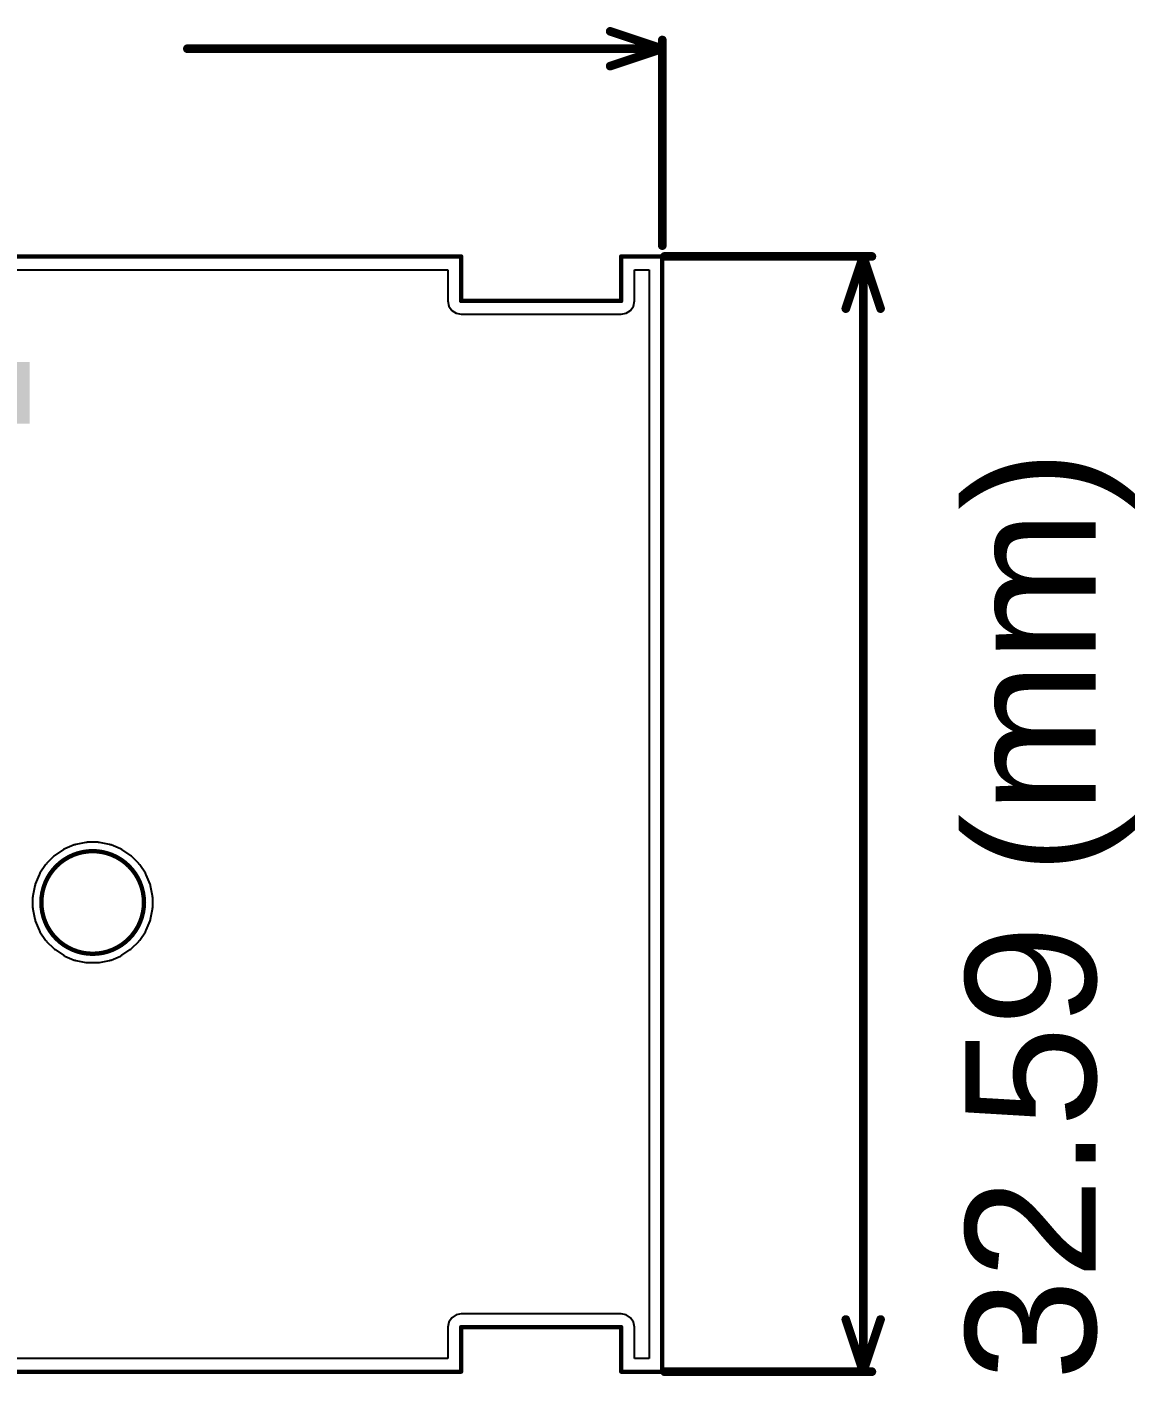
# Model space of a CAD drawing. Header units: inches. Extents: x -1 to 9.6, y 0 to 3.9.
# Drawn here: x 1.712 to 2.987, y -0.005 to 1.547 of the extents above; entities that cross this region are included whole.
import ezdxf

# ---------------------------------------------------------------- set-up
doc = ezdxf.new("R2010")
doc.units = ezdxf.units.IN
doc.header["$MEASUREMENT"] = 0
for name, color, linetype in [('Board Outline', 216, 'Continuous'), ('Bottom Layer', 5, 'Continuous'), ('Dimensions', 6, 'Continuous'), ('Multi-Layer', 9, 'Continuous'), ('Top Layer', 1, 'Continuous'), ('Top Overlay', 2, 'Continuous'), ('Top Paste', 8, 'Continuous'), ('Top Solder', 216, 'Continuous')]:
    doc.layers.add(name, color=color, linetype=linetype)
doc.styles.add('Arial', font='', dxfattribs={"height": 0.2})
doc.styles.get('Arial').set_extended_font_data('Arial')

# ---------------------------------------------------------------- blocks, each defined once
blk = doc.blocks.new('RVT1A101M0605_48')
at = {"layer": 'Top Layer'}
for points in [[(-0.1791, 0.0315), (-0.0413, 0.0315), (-0.0413, -0.0315), (-0.1791, -0.0315)], [(0.0413, 0.0315), (0.1791, 0.0315), (0.1791, -0.0315), (0.0413, -0.0315)]]:
    blk.add_hatch(color=1, dxfattribs=at).paths.add_polyline_path(points)
at = {"layer": 'Top Paste'}
for points in [[(-0.1791, 0.0315), (-0.0413, 0.0315), (-0.0413, -0.0315), (-0.1791, -0.0315)], [(0.0413, 0.0315), (0.1791, 0.0315), (0.1791, -0.0315), (0.0413, -0.0315)]]:
    blk.add_hatch(color=8, dxfattribs=at).paths.add_polyline_path(points)
at = {"layer": 'Top Solder'}
for points in [[(-0.1831, 0.0355), (-0.0373, 0.0355), (-0.0373, -0.0355), (-0.1831, -0.0355)], [(0.0373, 0.0355), (0.1831, 0.0355), (0.1831, -0.0355), (0.0373, -0.0355)]]:
    blk.add_hatch(color=216, dxfattribs=at).paths.add_polyline_path(points)
at = {"layer": 'Top Overlay'}
for points in [[(-0.13, 0.072, 0.005, 0.005, 0), (-0.07, 0.132, 0.005, 0.005, 0)], [(-0.07, 0.132, 0.005, 0.005, 0), (0.129, 0.132, 0.005, 0.005, 0)], [(0.129, 0.04, 0.005, 0.005, 0), (0.129, 0.132, 0.005, 0.005, 0)], [(-0.157, 0.0425, 0.005, 0.005, 0), (-0.157, 0.0715, 0.005, 0.005, 0)], [(-0.13, 0.043, 0.005, 0.005, 0), (-0.13, 0.072, 0.005, 0.005, 0)], [(-0.1715, 0.057, 0.005, 0.005, 0), (-0.1425, 0.057, 0.005, 0.005, 0)], [(-0.13, -0.072, 0.005, 0.005, 0), (-0.13, -0.043, 0.005, 0.005, 0)], [(0.129, -0.132, 0.005, 0.005, 0), (0.129, -0.04, 0.005, 0.005, 0)], [(-0.13, -0.072, 0.005, 0.005, 0), (-0.07, -0.132, 0.005, 0.005, 0)], [(-0.07, -0.132, 0.005, 0.005, 0), (0.129, -0.132, 0.005, 0.005, 0)]]:
    blk.add_lwpolyline(points, format="xyseb", dxfattribs=at)
for points in [[(-0.0712, 0.132, 0.0025, 0.0025, 1), (-0.0688, 0.132, 0.0025, 0.0025, 1)], [(-0.0712, 0.132, 0.0025, 0.0025, 1), (-0.0688, 0.132, 0.0025, 0.0025, 1)], [(0.1278, 0.132, 0.0025, 0.0025, 1), (0.1303, 0.132, 0.0025, 0.0025, 1)], [(0.1278, 0.132, 0.0025, 0.0025, 1), (0.1303, 0.132, 0.0025, 0.0025, 1)], [(-0.1583, 0.0715, 0.0025, 0.0025, 1), (-0.1557, 0.0715, 0.0025, 0.0025, 1)], [(-0.1313, 0.072, 0.0025, 0.0025, 1), (-0.1288, 0.072, 0.0025, 0.0025, 1)], [(-0.1313, 0.072, 0.0025, 0.0025, 1), (-0.1288, 0.072, 0.0025, 0.0025, 1)], [(-0.1727, 0.057, 0.0025, 0.0025, 1), (-0.1703, 0.057, 0.0025, 0.0025, 1)], [(-0.1437, 0.057, 0.0025, 0.0025, 1), (-0.1412, 0.057, 0.0025, 0.0025, 1)], [(-0.1583, 0.0425, 0.0025, 0.0025, 1), (-0.1557, 0.0425, 0.0025, 0.0025, 1)], [(-0.1313, 0.043, 0.0025, 0.0025, 1), (-0.1288, 0.043, 0.0025, 0.0025, 1)], [(0.1278, 0.04, 0.0025, 0.0025, 1), (0.1303, 0.04, 0.0025, 0.0025, 1)], [(-0.1313, -0.043, 0.0025, 0.0025, 1), (-0.1288, -0.043, 0.0025, 0.0025, 1)], [(0.1278, -0.04, 0.0025, 0.0025, 1), (0.1303, -0.04, 0.0025, 0.0025, 1)], [(-0.1313, -0.072, 0.0025, 0.0025, 1), (-0.1288, -0.072, 0.0025, 0.0025, 1)], [(-0.1313, -0.072, 0.0025, 0.0025, 1), (-0.1288, -0.072, 0.0025, 0.0025, 1)], [(-0.0712, -0.132, 0.0025, 0.0025, 1), (-0.0688, -0.132, 0.0025, 0.0025, 1)], [(-0.0712, -0.132, 0.0025, 0.0025, 1), (-0.0688, -0.132, 0.0025, 0.0025, 1)], [(0.1278, -0.132, 0.0025, 0.0025, 1), (0.1303, -0.132, 0.0025, 0.0025, 1)], [(0.1278, -0.132, 0.0025, 0.0025, 1), (0.1303, -0.132, 0.0025, 0.0025, 1)]]:
    blk.add_lwpolyline(points, format="xyseb", close=True, dxfattribs=at)

msp = doc.modelspace()

# ---------------------------------------------------------------- linework, layer by layer
at = {"layer": 'Board Outline'}
for points in [[(0.2315, 1.283, 0.005, 0.005, 0), (2.2112, 1.283, 0.005, 0.005, 0)], [(2.2112, 1.2318, 0.005, 0.005, 0), (2.2112, 1.283, 0.005, 0.005, 0)], [(2.3955, 1.2318, 0.005, 0.005, 0), (2.3955, 1.283, 0.005, 0.005, 0)], [(2.3955, 1.283, 0.005, 0.005, 0), (2.4428, 1.283, 0.005, 0.005, 0)], [(2.4428, 0, 0.005, 0.005, 0), (2.4428, 1.283, 0.005, 0.005, 0)], [(2.2112, 1.2318, 0.005, 0.005, 0), (2.3955, 1.2318, 0.005, 0.005, 0)], [(2.2112, 0, 0.005, 0.005, 0), (2.2112, 0.0512, 0.005, 0.005, 0)], [(2.2112, 0.0512, 0.005, 0.005, 0), (2.3955, 0.0512, 0.005, 0.005, 0)], [(2.3955, 0, 0.005, 0.005, 0), (2.3955, 0.0512, 0.005, 0.005, 0)], [(0.2315, 0, 0.005, 0.005, 0), (2.2112, 0, 0.005, 0.005, 0)], [(2.3955, 0, 0.005, 0.005, 0), (2.4428, 0, 0.005, 0.005, 0)]]:
    msp.add_lwpolyline(points, format="xyseb", dxfattribs=at)
for points in [[(2.21, 1.283, 0.0025, 0.0025, 1), (2.2125, 1.283, 0.0025, 0.0025, 1)], [(2.21, 1.283, 0.0025, 0.0025, 1), (2.2125, 1.283, 0.0025, 0.0025, 1)], [(2.3942, 1.283, 0.0025, 0.0025, 1), (2.3967, 1.283, 0.0025, 0.0025, 1)], [(2.3942, 1.283, 0.0025, 0.0025, 1), (2.3967, 1.283, 0.0025, 0.0025, 1)], [(2.4415, 1.283, 0.0025, 0.0025, 1), (2.444, 1.283, 0.0025, 0.0025, 1)], [(2.4415, 1.283, 0.0025, 0.0025, 1), (2.444, 1.283, 0.0025, 0.0025, 1)], [(2.21, 1.2318, 0.0025, 0.0025, 1), (2.2125, 1.2318, 0.0025, 0.0025, 1)], [(2.21, 1.2318, 0.0025, 0.0025, 1), (2.2125, 1.2318, 0.0025, 0.0025, 1)], [(2.3942, 1.2318, 0.0025, 0.0025, 1), (2.3967, 1.2318, 0.0025, 0.0025, 1)], [(2.3942, 1.2318, 0.0025, 0.0025, 1), (2.3967, 1.2318, 0.0025, 0.0025, 1)], [(1.8462, 0.5398, 0.005, 0.005, 1), (1.7281, 0.5398, 0.005, 0.005, 1)], [(1.7269, 0.5398, 0.0025, 0.0025, 1), (1.7294, 0.5398, 0.0025, 0.0025, 1)], [(1.845, 0.5398, 0.0025, 0.0025, 1), (1.8475, 0.5398, 0.0025, 0.0025, 1)], [(2.21, 0.0512, 0.0025, 0.0025, 1), (2.2125, 0.0512, 0.0025, 0.0025, 1)], [(2.21, 0.0512, 0.0025, 0.0025, 1), (2.2125, 0.0512, 0.0025, 0.0025, 1)], [(2.3942, 0.0512, 0.0025, 0.0025, 1), (2.3967, 0.0512, 0.0025, 0.0025, 1)], [(2.3942, 0.0512, 0.0025, 0.0025, 1), (2.3967, 0.0512, 0.0025, 0.0025, 1)], [(2.21, 0, 0.0025, 0.0025, 1), (2.2125, 0, 0.0025, 0.0025, 1)], [(2.21, 0, 0.0025, 0.0025, 1), (2.2125, 0, 0.0025, 0.0025, 1)], [(2.3942, 0, 0.0025, 0.0025, 1), (2.3967, 0, 0.0025, 0.0025, 1)], [(2.3942, 0, 0.0025, 0.0025, 1), (2.3967, 0, 0.0025, 0.0025, 1)], [(2.4415, 0, 0.0025, 0.0025, 1), (2.444, 0, 0.0025, 0.0025, 1)], [(2.4415, 0, 0.0025, 0.0025, 1), (2.444, 0, 0.0025, 0.0025, 1)]]:
    msp.add_lwpolyline(points, format="xyseb", close=True, dxfattribs=at)
at = {"layer": 'Bottom Layer'}
for p, q in [((0.4896, 1.2677), (2.1959, 1.2677)), ((2.1959, 1.2677), (2.1959, 1.2318)), ((2.4108, 1.2318), (2.4108, 1.2677)), ((2.4108, 1.2677), (2.4275, 1.2677)), ((2.4275, 1.2677), (2.4275, 0.0153)), ((2.1959, 1.2318), (2.1971, 1.226)), ((2.4096, 1.226), (2.4108, 1.2318)), ((2.1971, 1.226), (2.2004, 1.221)), ((2.2004, 1.221), (2.2054, 1.2177)), ((2.2054, 1.2177), (2.2112, 1.2165)), ((2.2112, 1.2165), (2.3955, 1.2165)), ((2.3955, 1.2165), (2.4013, 1.2177)), ((2.4013, 1.2177), (2.4063, 1.221)), ((2.4063, 1.221), (2.4096, 1.226)), ((1.766, 0.606), (1.7553, 0.6016)), ((1.767, 0.6062), (1.766, 0.606)), ((1.7679, 0.6066), (1.767, 0.6062)), ((1.7794, 0.6089), (1.7679, 0.6066)), ((1.7804, 0.6089), (1.7794, 0.6089)), ((1.7813, 0.6091), (1.7804, 0.6089)), ((1.793, 0.6091), (1.7813, 0.6091)), ((1.794, 0.6089), (1.793, 0.6091)), ((1.795, 0.6089), (1.794, 0.6089)), ((1.8064, 0.6066), (1.795, 0.6089)), ((1.8073, 0.6062), (1.8064, 0.6066)), ((1.8083, 0.606), (1.8073, 0.6062)), ((1.819, 0.6016), (1.8083, 0.606)), ((1.7423, 0.5929), (1.7341, 0.5847)), ((1.7431, 0.5934), (1.7423, 0.5929)), ((1.7439, 0.5942), (1.7431, 0.5934)), ((1.7535, 0.6006), (1.7439, 0.5942)), ((1.7545, 0.601), (1.7535, 0.6006)), ((1.7553, 0.6016), (1.7545, 0.601)), ((1.8199, 0.601), (1.819, 0.6016)), ((1.8208, 0.6006), (1.8199, 0.601)), ((1.8305, 0.5942), (1.8208, 0.6006)), ((1.8312, 0.5934), (1.8305, 0.5942)), ((1.832, 0.5929), (1.8312, 0.5934)), ((1.8402, 0.5847), (1.832, 0.5929)), ((1.7328, 0.5831), (1.7263, 0.5734)), ((1.7335, 0.5838), (1.7328, 0.5831)), ((1.7341, 0.5847), (1.7335, 0.5838)), ((1.8408, 0.5838), (1.8402, 0.5847)), ((1.8415, 0.5831), (1.8408, 0.5838)), ((1.848, 0.5734), (1.8415, 0.5831)), ((1.7204, 0.559), (1.7181, 0.5476)), ((1.7208, 0.5599), (1.7204, 0.559)), ((1.721, 0.5609), (1.7208, 0.5599)), ((1.7254, 0.5717), (1.721, 0.5609)), ((1.726, 0.5725), (1.7254, 0.5717)), ((1.7263, 0.5734), (1.726, 0.5725)), ((1.8484, 0.5725), (1.848, 0.5734)), ((1.8489, 0.5717), (1.8484, 0.5725)), ((1.8534, 0.5609), (1.8489, 0.5717)), ((1.8536, 0.5599), (1.8534, 0.5609)), ((1.8539, 0.559), (1.8536, 0.5599)), ((1.8562, 0.5476), (1.8539, 0.559)), ((1.7181, 0.5466), (1.7179, 0.5456)), ((1.7179, 0.5456), (1.7179, 0.534)), ((1.7181, 0.5476), (1.7181, 0.5466)), ((1.8562, 0.5466), (1.8562, 0.5476)), ((1.8564, 0.5456), (1.8562, 0.5466)), ((1.8564, 0.534), (1.8564, 0.5456)), ((1.7179, 0.534), (1.7181, 0.533)), ((1.7181, 0.533), (1.7181, 0.532)), ((1.7181, 0.532), (1.7204, 0.5206)), ((1.8539, 0.5206), (1.8562, 0.532)), ((1.8562, 0.533), (1.8564, 0.534)), ((1.8562, 0.532), (1.8562, 0.533)), ((1.7204, 0.5206), (1.7208, 0.5197)), ((1.7208, 0.5197), (1.721, 0.5187)), ((1.721, 0.5187), (1.7254, 0.5079)), ((1.8489, 0.5079), (1.8534, 0.5187)), ((1.8534, 0.5187), (1.8536, 0.5197)), ((1.8536, 0.5197), (1.8539, 0.5206)), ((1.7254, 0.5079), (1.726, 0.5071)), ((1.726, 0.5071), (1.7263, 0.5062)), ((1.7263, 0.5062), (1.7328, 0.4965)), ((1.8415, 0.4965), (1.848, 0.5062)), ((1.848, 0.5062), (1.8484, 0.5071)), ((1.8484, 0.5071), (1.8489, 0.5079)), ((1.7328, 0.4965), (1.7335, 0.4958)), ((1.7335, 0.4958), (1.7341, 0.495)), ((1.7341, 0.495), (1.7423, 0.4867)), ((1.7423, 0.4867), (1.7431, 0.4862)), ((1.7431, 0.4862), (1.7439, 0.4855)), ((1.7439, 0.4855), (1.7535, 0.479)), ((1.8208, 0.479), (1.8305, 0.4855)), ((1.8305, 0.4855), (1.8312, 0.4862)), ((1.8312, 0.4862), (1.832, 0.4867)), ((1.832, 0.4867), (1.8402, 0.495)), ((1.8402, 0.495), (1.8408, 0.4958)), ((1.8408, 0.4958), (1.8415, 0.4965)), ((1.7535, 0.479), (1.7545, 0.4786)), ((1.7545, 0.4786), (1.7553, 0.4781)), ((1.7553, 0.4781), (1.766, 0.4736)), ((1.766, 0.4736), (1.767, 0.4734)), ((1.767, 0.4734), (1.7679, 0.473)), ((1.7679, 0.473), (1.7794, 0.4708)), ((1.7794, 0.4708), (1.7804, 0.4708)), ((1.7804, 0.4708), (1.7813, 0.4706)), ((1.7813, 0.4706), (1.793, 0.4706)), ((1.793, 0.4706), (1.794, 0.4708)), ((1.794, 0.4708), (1.795, 0.4708)), ((1.795, 0.4708), (1.8064, 0.473)), ((1.8064, 0.473), (1.8073, 0.4734)), ((1.8073, 0.4734), (1.8083, 0.4736)), ((1.8083, 0.4736), (1.819, 0.4781)), ((1.819, 0.4781), (1.8199, 0.4786)), ((1.8199, 0.4786), (1.8208, 0.479)), ((2.2054, 0.0653), (2.2004, 0.062)), ((2.2112, 0.0665), (2.2054, 0.0653)), ((2.3955, 0.0665), (2.2112, 0.0665)), ((2.4013, 0.0653), (2.3955, 0.0665)), ((2.4063, 0.062), (2.4013, 0.0653)), ((2.1971, 0.057), (2.1959, 0.0512)), ((2.1959, 0.0512), (2.1959, 0.0153)), ((2.2004, 0.062), (2.1971, 0.057)), ((2.4096, 0.057), (2.4063, 0.062)), ((2.4108, 0.0512), (2.4096, 0.057)), ((2.4108, 0.0153), (2.4108, 0.0512)), ((2.1959, 0.0153), (0.2468, 0.0153)), ((2.4275, 0.0153), (2.4108, 0.0153))]:
    msp.add_line(p, q, dxfattribs=at)
at = {"layer": 'Dimensions'}
for points in [[(2.3828, 1.542, 0.01, 0.01, 0), (2.4428, 1.522, 0.01, 0.01, 0)], [(2.4428, 1.2955, 0.01, 0.01, 0), (2.4428, 1.532, 0.01, 0.01, 0)], [(1.8962, 1.522, 0.01, 0.01, 0), (2.4428, 1.522, 0.01, 0.01, 0)], [(2.3828, 1.502, 0.01, 0.01, 0), (2.4428, 1.522, 0.01, 0.01, 0)], [(2.4453, 1.283, 0.01, 0.01, 0), (2.684, 1.283, 0.01, 0.01, 0)], [(2.654, 1.223, 0.01, 0.01, 0), (2.674, 1.283, 0.01, 0.01, 0)], [(2.674, 1.283, 0.01, 0.01, 0), (2.694, 1.223, 0.01, 0.01, 0)], [(2.674, 0.6415, 0.01, 0.01, 0), (2.674, 1.283, 0.01, 0.01, 0)], [(2.674, 0, 0.01, 0.01, 0), (2.674, 0.6415, 0.01, 0.01, 0)], [(2.654, 0.06, 0.01, 0.01, 0), (2.674, 0, 0.01, 0.01, 0)], [(2.674, 0, 0.01, 0.01, 0), (2.694, 0.06, 0.01, 0.01, 0)], [(2.4453, 0, 0.01, 0.01, 0), (2.684, 0, 0.01, 0.01, 0)]]:
    msp.add_lwpolyline(points, format="xyseb", dxfattribs=at)
for points in [[(2.3803, 1.542, 0.005, 0.005, 1), (2.3853, 1.542, 0.005, 0.005, 1)], [(2.4403, 1.532, 0.005, 0.005, 1), (2.4453, 1.532, 0.005, 0.005, 1)], [(1.8937, 1.522, 0.005, 0.005, 1), (1.8987, 1.522, 0.005, 0.005, 1)], [(2.4403, 1.522, 0.005, 0.005, 1), (2.4453, 1.522, 0.005, 0.005, 1)], [(2.4403, 1.522, 0.005, 0.005, 1), (2.4453, 1.522, 0.005, 0.005, 1)], [(2.4403, 1.522, 0.005, 0.005, 1), (2.4453, 1.522, 0.005, 0.005, 1)], [(2.3803, 1.502, 0.005, 0.005, 1), (2.3853, 1.502, 0.005, 0.005, 1)], [(2.4403, 1.2955, 0.005, 0.005, 1), (2.4453, 1.2955, 0.005, 0.005, 1)], [(2.4428, 1.283, 0.005, 0.005, 1), (2.4478, 1.283, 0.005, 0.005, 1)], [(2.6715, 1.283, 0.005, 0.005, 1), (2.6765, 1.283, 0.005, 0.005, 1)], [(2.6715, 1.283, 0.005, 0.005, 1), (2.6765, 1.283, 0.005, 0.005, 1)], [(2.6715, 1.283, 0.005, 0.005, 1), (2.6765, 1.283, 0.005, 0.005, 1)], [(2.6815, 1.283, 0.005, 0.005, 1), (2.6865, 1.283, 0.005, 0.005, 1)], [(2.6515, 1.223, 0.005, 0.005, 1), (2.6565, 1.223, 0.005, 0.005, 1)], [(2.6915, 1.223, 0.005, 0.005, 1), (2.6965, 1.223, 0.005, 0.005, 1)], [(2.6715, 0.6415, 0.005, 0.005, 1), (2.6765, 0.6415, 0.005, 0.005, 1)], [(2.6715, 0.6415, 0.005, 0.005, 1), (2.6765, 0.6415, 0.005, 0.005, 1)], [(2.6515, 0.06, 0.005, 0.005, 1), (2.6565, 0.06, 0.005, 0.005, 1)], [(2.6915, 0.06, 0.005, 0.005, 1), (2.6965, 0.06, 0.005, 0.005, 1)], [(2.4428, 0, 0.005, 0.005, 1), (2.4478, 0, 0.005, 0.005, 1)], [(2.6715, 0, 0.005, 0.005, 1), (2.6765, 0, 0.005, 0.005, 1)], [(2.6715, 0, 0.005, 0.005, 1), (2.6765, 0, 0.005, 0.005, 1)], [(2.6715, 0, 0.005, 0.005, 1), (2.6765, 0, 0.005, 0.005, 1)], [(2.6815, 0, 0.005, 0.005, 1), (2.6865, 0, 0.005, 0.005, 1)]]:
    msp.add_lwpolyline(points, format="xyseb", close=True, dxfattribs=at)
at = {"layer": 'Multi-Layer'}
for p, q in [((1.7592, 0.5921), (1.7495, 0.5857)), ((1.7699, 0.5966), (1.7592, 0.5921)), ((1.7813, 0.5989), (1.7699, 0.5966)), ((1.7872, 0.5989), (1.7813, 0.5989)), ((1.793, 0.5989), (1.7872, 0.5989)), ((1.8044, 0.5966), (1.793, 0.5989)), ((1.8151, 0.5921), (1.8044, 0.5966)), ((1.8248, 0.5857), (1.8151, 0.5921)), ((1.7413, 0.5775), (1.7348, 0.5678)), ((1.7495, 0.5857), (1.7413, 0.5775)), ((1.833, 0.5775), (1.8248, 0.5857)), ((1.8395, 0.5678), (1.833, 0.5775)), ((1.7348, 0.5678), (1.7304, 0.557)), ((1.8439, 0.557), (1.8395, 0.5678)), ((1.7304, 0.557), (1.7281, 0.5456)), ((1.7281, 0.5456), (1.7281, 0.5398)), ((1.8462, 0.5456), (1.8439, 0.557)), ((1.8462, 0.5398), (1.8462, 0.5456)), ((1.7281, 0.5398), (1.7281, 0.5398)), ((1.7281, 0.5398), (1.7281, 0.534)), ((1.7281, 0.534), (1.7304, 0.5226)), ((1.8439, 0.5226), (1.8462, 0.534)), ((1.8462, 0.534), (1.8462, 0.5398)), ((1.7304, 0.5226), (1.7348, 0.5118)), ((1.8395, 0.5118), (1.8439, 0.5226)), ((1.7348, 0.5118), (1.7413, 0.5022)), ((1.7413, 0.5022), (1.7495, 0.4939)), ((1.8248, 0.4939), (1.833, 0.5022)), ((1.833, 0.5022), (1.8395, 0.5118)), ((1.7495, 0.4939), (1.7592, 0.4875)), ((1.7592, 0.4875), (1.7699, 0.483)), ((1.7699, 0.483), (1.7813, 0.4808)), ((1.793, 0.4808), (1.8044, 0.483)), ((1.8044, 0.483), (1.8151, 0.4875)), ((1.8151, 0.4875), (1.8248, 0.4939)), ((1.7813, 0.4808), (1.7872, 0.4808)), ((1.7872, 0.4808), (1.793, 0.4808))]:
    msp.add_line(p, q, dxfattribs=at)
at = {"layer": 'Top Layer'}
for p, q in [((0.2468, 1.2677), (2.1959, 1.2677)), ((2.1959, 1.2677), (2.1959, 1.2318)), ((2.4108, 1.2318), (2.4108, 1.2677)), ((2.4108, 1.2677), (2.4275, 1.2677)), ((2.4275, 1.2677), (2.4275, 0.0153)), ((2.1959, 1.2318), (2.1971, 1.226)), ((2.4096, 1.226), (2.4108, 1.2318)), ((2.1971, 1.226), (2.2004, 1.221)), ((2.2004, 1.221), (2.2054, 1.2177)), ((2.2054, 1.2177), (2.2112, 1.2165)), ((2.2112, 1.2165), (2.3955, 1.2165)), ((2.3955, 1.2165), (2.4013, 1.2177)), ((2.4013, 1.2177), (2.4063, 1.221)), ((2.4063, 1.221), (2.4096, 1.226)), ((1.766, 0.606), (1.7553, 0.6016)), ((1.767, 0.6062), (1.766, 0.606)), ((1.7679, 0.6066), (1.767, 0.6062)), ((1.7794, 0.6089), (1.7679, 0.6066)), ((1.7804, 0.6089), (1.7794, 0.6089)), ((1.7813, 0.6091), (1.7804, 0.6089)), ((1.793, 0.6091), (1.7813, 0.6091)), ((1.794, 0.6089), (1.793, 0.6091)), ((1.795, 0.6089), (1.794, 0.6089)), ((1.8064, 0.6066), (1.795, 0.6089)), ((1.8073, 0.6062), (1.8064, 0.6066)), ((1.8083, 0.606), (1.8073, 0.6062)), ((1.819, 0.6016), (1.8083, 0.606)), ((1.7423, 0.5929), (1.7341, 0.5847)), ((1.7431, 0.5934), (1.7423, 0.5929)), ((1.7439, 0.5942), (1.7431, 0.5934)), ((1.7535, 0.6006), (1.7439, 0.5942)), ((1.7545, 0.601), (1.7535, 0.6006)), ((1.7553, 0.6016), (1.7545, 0.601)), ((1.8199, 0.601), (1.819, 0.6016)), ((1.8208, 0.6006), (1.8199, 0.601)), ((1.8305, 0.5942), (1.8208, 0.6006)), ((1.8312, 0.5934), (1.8305, 0.5942)), ((1.832, 0.5929), (1.8312, 0.5934)), ((1.8402, 0.5847), (1.832, 0.5929)), ((1.7328, 0.5831), (1.7263, 0.5734)), ((1.7335, 0.5838), (1.7328, 0.5831)), ((1.7341, 0.5847), (1.7335, 0.5838)), ((1.8408, 0.5838), (1.8402, 0.5847)), ((1.8415, 0.5831), (1.8408, 0.5838)), ((1.848, 0.5734), (1.8415, 0.5831)), ((1.7204, 0.559), (1.7181, 0.5476)), ((1.7208, 0.5599), (1.7204, 0.559)), ((1.721, 0.5609), (1.7208, 0.5599)), ((1.7254, 0.5717), (1.721, 0.5609)), ((1.726, 0.5725), (1.7254, 0.5717)), ((1.7263, 0.5734), (1.726, 0.5725)), ((1.8484, 0.5725), (1.848, 0.5734)), ((1.8489, 0.5717), (1.8484, 0.5725)), ((1.8534, 0.5609), (1.8489, 0.5717)), ((1.8536, 0.5599), (1.8534, 0.5609)), ((1.8539, 0.559), (1.8536, 0.5599)), ((1.8562, 0.5476), (1.8539, 0.559)), ((1.7181, 0.5466), (1.7179, 0.5456)), ((1.7179, 0.5456), (1.7179, 0.534)), ((1.7181, 0.5476), (1.7181, 0.5466)), ((1.8562, 0.5466), (1.8562, 0.5476)), ((1.8564, 0.5456), (1.8562, 0.5466)), ((1.8564, 0.534), (1.8564, 0.5456)), ((1.7179, 0.534), (1.7181, 0.533)), ((1.7181, 0.533), (1.7181, 0.532)), ((1.7181, 0.532), (1.7204, 0.5206)), ((1.8539, 0.5206), (1.8562, 0.532)), ((1.8562, 0.533), (1.8564, 0.534)), ((1.8562, 0.532), (1.8562, 0.533)), ((1.7204, 0.5206), (1.7208, 0.5197)), ((1.7208, 0.5197), (1.721, 0.5187)), ((1.721, 0.5187), (1.7254, 0.5079)), ((1.8489, 0.5079), (1.8534, 0.5187)), ((1.8534, 0.5187), (1.8536, 0.5197)), ((1.8536, 0.5197), (1.8539, 0.5206)), ((1.7254, 0.5079), (1.726, 0.5071)), ((1.726, 0.5071), (1.7263, 0.5062)), ((1.7263, 0.5062), (1.7328, 0.4965)), ((1.8415, 0.4965), (1.848, 0.5062)), ((1.848, 0.5062), (1.8484, 0.5071)), ((1.8484, 0.5071), (1.8489, 0.5079)), ((1.7328, 0.4965), (1.7335, 0.4958)), ((1.7335, 0.4958), (1.7341, 0.495)), ((1.7341, 0.495), (1.7423, 0.4867)), ((1.7423, 0.4867), (1.7431, 0.4862)), ((1.7431, 0.4862), (1.7439, 0.4855)), ((1.7439, 0.4855), (1.7535, 0.479)), ((1.8208, 0.479), (1.8305, 0.4855)), ((1.8305, 0.4855), (1.8312, 0.4862)), ((1.8312, 0.4862), (1.832, 0.4867)), ((1.832, 0.4867), (1.8402, 0.495)), ((1.8402, 0.495), (1.8408, 0.4958)), ((1.8408, 0.4958), (1.8415, 0.4965)), ((1.7535, 0.479), (1.7545, 0.4786)), ((1.7545, 0.4786), (1.7553, 0.4781)), ((1.7553, 0.4781), (1.766, 0.4736)), ((1.766, 0.4736), (1.767, 0.4734)), ((1.767, 0.4734), (1.7679, 0.473)), ((1.7679, 0.473), (1.7794, 0.4708)), ((1.7794, 0.4708), (1.7804, 0.4708)), ((1.7804, 0.4708), (1.7813, 0.4706)), ((1.7813, 0.4706), (1.793, 0.4706)), ((1.793, 0.4706), (1.794, 0.4708)), ((1.794, 0.4708), (1.795, 0.4708)), ((1.795, 0.4708), (1.8064, 0.473)), ((1.8064, 0.473), (1.8073, 0.4734)), ((1.8073, 0.4734), (1.8083, 0.4736)), ((1.8083, 0.4736), (1.819, 0.4781)), ((1.819, 0.4781), (1.8199, 0.4786)), ((1.8199, 0.4786), (1.8208, 0.479)), ((2.2054, 0.0653), (2.2004, 0.062)), ((2.2112, 0.0665), (2.2054, 0.0653)), ((2.3955, 0.0665), (2.2112, 0.0665)), ((2.4013, 0.0653), (2.3955, 0.0665)), ((2.4063, 0.062), (2.4013, 0.0653)), ((2.1971, 0.057), (2.1959, 0.0512)), ((2.1959, 0.0512), (2.1959, 0.0153)), ((2.2004, 0.062), (2.1971, 0.057)), ((2.4096, 0.057), (2.4063, 0.062)), ((2.4108, 0.0512), (2.4096, 0.057)), ((2.4108, 0.0153), (2.4108, 0.0512)), ((2.1959, 0.0153), (0.2468, 0.0153)), ((2.4275, 0.0153), (2.4108, 0.0153))]:
    msp.add_line(p, q, dxfattribs=at)

# ---------------------------------------------------------------- block references
msp.add_blockref('RVT1A101M0605_48', (1.5314, 1.126))

# ---------------------------------------------------------------- texts
at = {"layer": 'Dimensions', "style": 'Arial'}
msp.add_text('32.59 (mm)', height=0.15, rotation=90, dxfattribs=at).set_placement((2.9417, -0.0103))

doc.saveas('drawing.dxf')
